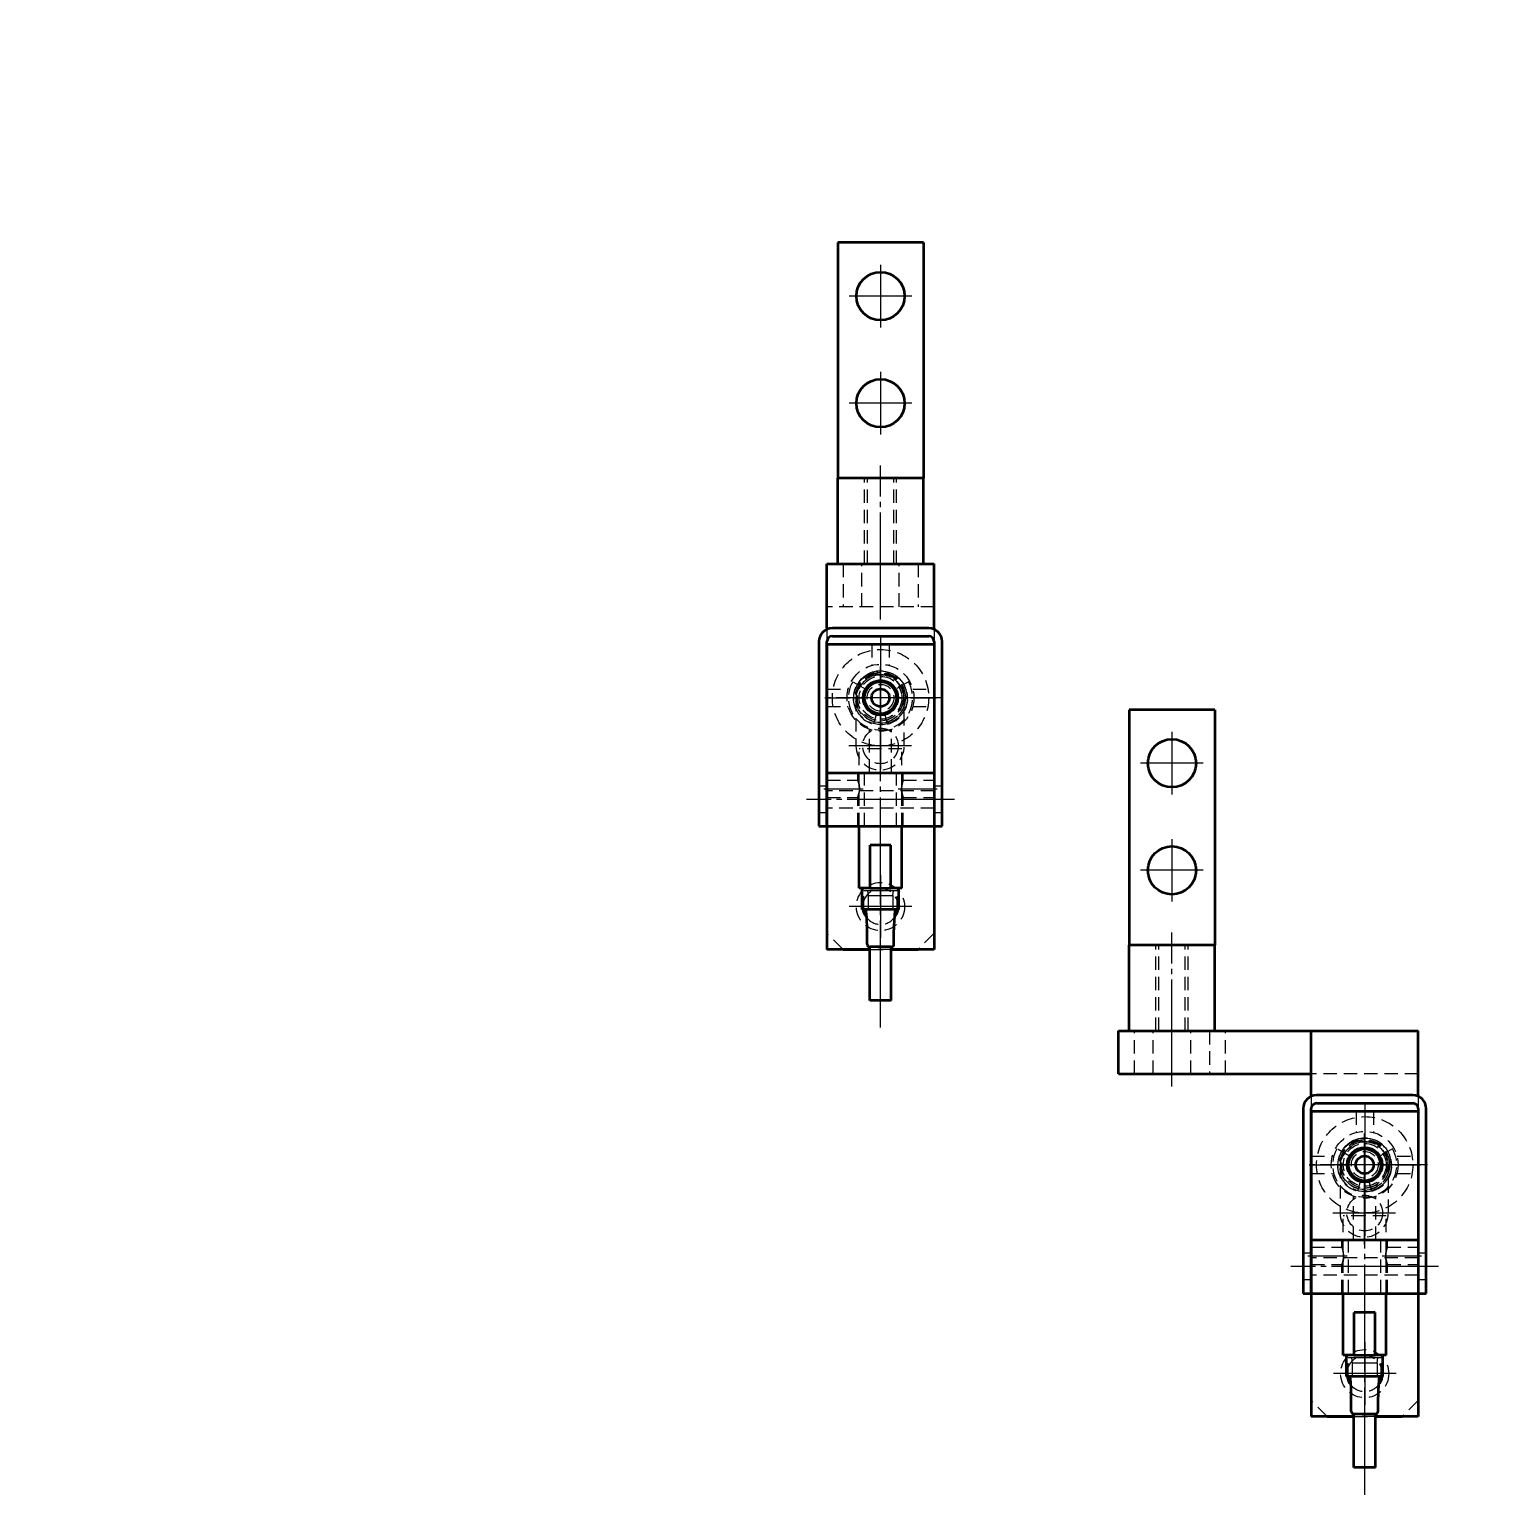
# Model space of a CAD drawing. Header units: millimetres. Extents: x 9439 to 18429, y 1498 to 3280.
# Drawn here: x 10028 to 10300.6, y 2668.7 to 2942.4 of the extents above; entities that cross this region are included whole.
import ezdxf

# ---------------------------------------------------------------- set-up
doc = ezdxf.new("R2010")
doc.units = ezdxf.units.MM
doc.linetypes.add('CENTER-HOKUTO', pattern=[23, 20, -1, 1, -1])
doc.linetypes.add('HIDDEN-HOKUTO', pattern=[3.8, 2.5, -1.3])
doc.layers.add('AM_7', color=2, linetype='CENTER-HOKUTO', lineweight=30)
doc.layers.add('AM_HID', color=1, linetype='HIDDEN-HOKUTO', lineweight=25)
doc.layers.add('word_dim', color=253, linetype='Continuous')
doc.styles.get("Standard").update_dxf_attribs({"font": 'romans.shx', "bigfont": 'bigfont.shx'})
doc.dimstyles.new('RS1-6', dxfattribs={"dimscale": 6, "dimtxt": 3.5, "dimasz": 3, "dimexe": 1, "dimexo": 0, "dimgap": 1, "dimtad": 3, "dimdsep": 46, "dimtxsty": 'Standard', "dimblk1": 'OPEN', "dimblk2": 'OPEN', "dimsah": 1, "dimcen": 0, "dimclrd": 256, "dimclre": 256, "dimclrt": 3, "dimadec": 0, "dimazin": 0, "dimtfac": 1, "dimtmove": 0, "dimatfit": 3, "dimldrblk": 'OPEN', "dimfxl": 0, "dimtolj": 1, "dimtzin": 0, "dimarcsym": 0})

# ---------------------------------------------------------------- blocks, each defined once
blk = doc.blocks.new('_Open')
at = {"color": 0, "lineweight": -2}
for p, q in [((-1, 0.167), (0, 0)), ((-1, -0.167), (0, 0)), ((0, 0), (-1, 0))]:
    blk.add_line(p, q, dxfattribs=at)
blk = doc.blocks.new('*D268')
at = {"layer": 'DEFPOINTS', "color": 0, "linetype": 'Continuous', "ltscale": 2}
for p in [(10571.05, 3021.93), (10571.05, 2849.66), (9753.73, 2829.08)]:
    blk.add_point(p, dxfattribs=at)
at = {"layer": 'word_dim', "linetype": 'Continuous', "lineweight": -2, "ltscale": 2}
for p, q in [((9753.73, 2829.08), (9753.73, 3027.93)), ((10571.05, 2849.66), (10571.05, 3027.93)), ((9771.73, 3021.93), (10553.05, 3021.93))]:
    blk.add_line(p, q, dxfattribs=at)
at = {"layer": 'word_dim', "linetype": 'Continuous', "lineweight": -2, "ltscale": 2, "xscale": 18, "yscale": 18, "zscale": 18, "rotation": 180}
blk.add_blockref('_Open', (9753.73, 3021.93), dxfattribs=at)
at = {"layer": 'word_dim', "linetype": 'Continuous', "lineweight": -2, "ltscale": 2, "xscale": 18, "yscale": 18, "zscale": 18}
blk.add_blockref('_Open', (10571.05, 3021.93), dxfattribs=at)
at = {"layer": 'word_dim', "color": 3, "linetype": 'Continuous', "ltscale": 2, "insert": (10162.39, 3038.43), "char_height": 21, "attachment_point": 5}
blk.add_mtext('\\A1;817.32', dxfattribs=at)

msp = doc.modelspace()

# ---------------------------------------------------------------- linework, layer by layer
at = {"color": 7, "lineweight": 35, "ltscale": 0.4}
for p, q in [((10194.996, 2902.565), (10178.996, 2902.565)), ((10178.996, 2842.565), (10178.996, 2858.565)), ((10194.996, 2858.565), (10178.996, 2858.565)), ((10194.996, 2842.565), (10194.996, 2858.565)), ((10249.424, 2815.332), (10233.424, 2815.332)), ((10233.424, 2755.332), (10233.424, 2771.332)), ((10249.424, 2771.332), (10233.424, 2771.332)), ((10249.424, 2755.332), (10249.424, 2771.332))]:
    msp.add_line(p, q, dxfattribs=at)
at = {"color": 7, "lineweight": 35}
for p, q in [((10178.996, 2902.565), (10178.996, 2858.565)), ((10194.996, 2902.565), (10194.996, 2858.565)), ((10176.996, 2842.565), (10196.996, 2842.565)), ((10175.496, 2828.065), (10175.496, 2793.565)), ((10176.996, 2793.565), (10176.996, 2828.065)), ((10176.996, 2827.565), (10196.996, 2827.565)), ((10176.996, 2827.565), (10176.996, 2803.565)), ((10196.996, 2828.065), (10196.996, 2793.565)), ((10196.996, 2827.565), (10196.996, 2803.565)), ((10198.496, 2793.565), (10198.496, 2828.065)), ((10233.424, 2815.332), (10233.424, 2771.332)), ((10249.424, 2815.332), (10249.424, 2771.332)), ((10176.996, 2803.565), (10196.996, 2803.565)), ((10176.996, 2803.565), (10196.996, 2803.565)), ((10176.996, 2793.565), (10196.996, 2793.565)), ((10176.996, 2793.565), (10176.996, 2770.565)), ((10196.996, 2793.565), (10196.996, 2770.565)), ((10196.996, 2793.565), (10196.996, 2773.565)), ((10231.424, 2755.332), (10267.424, 2755.332)), ((10267.424, 2755.332), (10287.424, 2755.332)), ((10231.424, 2747.332), (10267.424, 2747.332)), ((10265.924, 2740.832), (10265.924, 2706.332)), ((10267.424, 2706.332), (10267.424, 2740.832)), ((10267.424, 2740.332), (10287.424, 2740.332)), ((10267.424, 2740.332), (10267.424, 2716.332)), ((10287.424, 2740.832), (10287.424, 2706.332)), ((10287.424, 2740.332), (10287.424, 2716.332)), ((10288.924, 2706.332), (10288.924, 2740.832)), ((10267.424, 2716.332), (10287.424, 2716.332)), ((10267.424, 2716.332), (10287.424, 2716.332)), ((10267.424, 2706.332), (10287.424, 2706.332)), ((10267.424, 2706.332), (10267.424, 2683.332)), ((10287.424, 2706.332), (10287.424, 2683.332)), ((10287.424, 2706.332), (10287.424, 2686.332))]:
    msp.add_line(p, q, dxfattribs=at)
at = {"color": 7, "lineweight": 35, "ltscale": 0.3}
for p, q in [((10176.996, 2830.565), (10176.996, 2842.565)), ((10196.996, 2830.565), (10196.996, 2842.565)), ((10267.424, 2743.332), (10267.424, 2755.332)), ((10287.424, 2743.332), (10287.424, 2755.332))]:
    msp.add_line(p, q, dxfattribs=at)
at = {"color": 7, "lineweight": 35, "ltscale": 0.005217}
for p, q in [((10176.996, 2830.565), (10176.996, 2830.356)), ((10196.996, 2830.565), (10196.996, 2830.356)), ((10267.424, 2743.332), (10267.424, 2743.124))]:
    msp.add_line(p, q, dxfattribs=at)
at = {"color": 7, "lineweight": 35, "ltscale": 0.45}
for p, q in [((10195.996, 2830.565), (10177.996, 2830.565)), ((10177.996, 2829.065), (10195.996, 2829.065)), ((10286.424, 2743.332), (10268.424, 2743.332)), ((10268.424, 2741.832), (10286.424, 2741.832))]:
    msp.add_line(p, q, dxfattribs=at)
at = {"color": 7, "lineweight": 35, "ltscale": 0.006251}
for p, q in [((10184.396, 2819.062), (10184.18, 2819.187)), ((10189.813, 2819.187), (10189.596, 2819.062)), ((10186.22, 2814.667), (10186.155, 2814.426)), ((10187.837, 2814.426), (10187.773, 2814.667))]:
    msp.add_line(p, q, dxfattribs=at)
at = {"color": 7, "lineweight": 35, "ltscale": 0.00625}
for p, q in [((10183.746, 2817.565), (10183.996, 2817.565)), ((10189.996, 2817.565), (10190.246, 2817.565)), ((10274.824, 2731.829), (10274.608, 2731.954)), ((10280.241, 2731.954), (10280.024, 2731.829)), ((10274.174, 2730.332), (10274.424, 2730.332)), ((10280.424, 2730.332), (10280.674, 2730.332))]:
    msp.add_line(p, q, dxfattribs=at)
at = {"color": 7, "lineweight": 35, "ltscale": 0.25}
for p, q in [((10176.996, 2803.565), (10176.996, 2793.565)), ((10196.996, 2803.565), (10196.996, 2793.565)), ((10184.996, 2761.015), (10184.996, 2771.015)), ((10188.996, 2761.015), (10188.996, 2771.015)), ((10267.424, 2716.332), (10267.424, 2706.332)), ((10287.424, 2716.332), (10287.424, 2706.332)), ((10275.424, 2673.783), (10275.424, 2683.783)), ((10279.424, 2673.783), (10279.424, 2683.783))]:
    msp.add_line(p, q, dxfattribs=at)
at = {"color": 7, "lineweight": 35, "ltscale": 0.0375}
for p, q in [((10175.496, 2793.565), (10176.996, 2793.565)), ((10196.996, 2793.565), (10198.496, 2793.565)), ((10265.924, 2706.332), (10267.424, 2706.332)), ((10287.424, 2706.332), (10288.924, 2706.332))]:
    msp.add_line(p, q, dxfattribs=at)
at = {"color": 7, "lineweight": 35, "ltscale": 0.288748}
for p, q in [((10182.996, 2782.015), (10182.996, 2793.565)), ((10190.996, 2782.015), (10190.996, 2793.565)), ((10273.424, 2694.783), (10273.424, 2706.332)), ((10281.424, 2694.783), (10281.424, 2706.332))]:
    msp.add_line(p, q, dxfattribs=at)
at = {"color": 7, "lineweight": 35, "ltscale": 0.048413}
for p, q in [((10186.996, 2790.015), (10185.06, 2790.015)), ((10188.933, 2790.015), (10186.996, 2790.015)), ((10277.424, 2702.783), (10275.488, 2702.783)), ((10279.361, 2702.783), (10277.424, 2702.783))]:
    msp.add_line(p, q, dxfattribs=at)
at = {"color": 7, "lineweight": 35, "ltscale": 0.2}
for p, q in [((10185.06, 2782.015), (10185.06, 2790.015)), ((10188.933, 2782.015), (10188.933, 2790.015)), ((10184.996, 2770.565), (10176.996, 2770.565)), ((10196.996, 2770.565), (10188.996, 2770.565)), ((10231.424, 2747.332), (10231.424, 2755.332)), ((10275.488, 2694.783), (10275.488, 2702.783)), ((10279.361, 2694.783), (10279.361, 2702.783)), ((10275.424, 2683.332), (10267.424, 2683.332)), ((10287.424, 2683.332), (10279.424, 2683.332))]:
    msp.add_line(p, q, dxfattribs=at)
at = {"color": 7, "lineweight": 35, "ltscale": 0.051587}
for p, q in [((10185.06, 2782.015), (10182.996, 2782.015)), ((10275.488, 2694.783), (10273.424, 2694.783))]:
    msp.add_line(p, q, dxfattribs=at)
at = {"color": 7, "lineweight": 35, "ltscale": 0.1}
for p, q in [((10183.596, 2778.015), (10183.596, 2782.015)), ((10190.396, 2778.015), (10190.396, 2782.015)), ((10274.024, 2690.783), (10274.024, 2694.783)), ((10280.824, 2690.783), (10280.824, 2694.783))]:
    msp.add_line(p, q, dxfattribs=at)
at = {"color": 7, "lineweight": 35, "ltscale": 0.096823}
for p, q in [((10185.06, 2782.015), (10188.933, 2782.015)), ((10275.488, 2694.783), (10279.361, 2694.783))]:
    msp.add_line(p, q, dxfattribs=at)
at = {"color": 7, "lineweight": 35, "ltscale": 0.05159}
for p, q in [((10190.996, 2782.015), (10188.933, 2782.015)), ((10281.424, 2694.783), (10279.361, 2694.783))]:
    msp.add_line(p, q, dxfattribs=at)
at = {"color": 7, "lineweight": 35, "ltscale": 0.085001}
for p, q in [((10186.996, 2778.015), (10183.596, 2778.015)), ((10190.396, 2778.015), (10186.996, 2778.015)), ((10277.424, 2690.783), (10274.024, 2690.783)), ((10280.824, 2690.783), (10277.424, 2690.783))]:
    msp.add_line(p, q, dxfattribs=at)
at = {"color": 7, "lineweight": 35, "ltscale": 0.0675}
for p, q in [((10184.496, 2771.515), (10184.496, 2774.215)), ((10189.496, 2771.515), (10189.496, 2774.215)), ((10274.924, 2684.283), (10274.924, 2686.982)), ((10279.924, 2684.283), (10279.924, 2686.982))]:
    msp.add_line(p, q, dxfattribs=at)
at = {"color": 7, "lineweight": 35, "ltscale": 0.125}
for p, q in [((10179.996, 2770.565), (10184.996, 2770.565)), ((10188.996, 2770.565), (10193.996, 2770.565)), ((10270.424, 2683.332), (10275.424, 2683.332)), ((10279.424, 2683.332), (10284.424, 2683.332))]:
    msp.add_line(p, q, dxfattribs=at)
at = {"color": 7, "lineweight": 35, "ltscale": 0.05}
for p, q in [((10186.996, 2771.015), (10184.996, 2771.015)), ((10188.996, 2771.015), (10186.996, 2771.015)), ((10186.996, 2761.015), (10184.996, 2761.015)), ((10188.996, 2761.015), (10186.996, 2761.015)), ((10277.424, 2683.783), (10275.424, 2683.783)), ((10279.424, 2683.783), (10277.424, 2683.783)), ((10277.424, 2673.783), (10275.424, 2673.783)), ((10279.424, 2673.783), (10277.424, 2673.783))]:
    msp.add_line(p, q, dxfattribs=at)
at = {"color": 7, "lineweight": 35, "ltscale": 0.005218}
msp.add_line((10287.424, 2743.332), (10287.424, 2743.124), dxfattribs=at)
at = {"color": 7, "lineweight": 35, "ltscale": 0.006249}
for p, q in [((10276.648, 2727.435), (10276.583, 2727.193)), ((10278.265, 2727.193), (10278.201, 2727.435))]:
    msp.add_line(p, q, dxfattribs=at)
at = {"color": 7, "lineweight": 35}
for centre, radius in [((10186.996, 2892.565), 4.5), ((10186.996, 2872.565), 4.5), ((10186.996, 2817.565), 3.25), ((10186.996, 2817.565), 3), ((10186.996, 2817.565), 1.66), ((10241.424, 2805.332), 4.5), ((10241.424, 2785.332), 4.5), ((10277.424, 2730.332), 3.25), ((10277.424, 2730.332), 3), ((10277.424, 2730.332), 1.66)]:
    msp.add_circle(centre, radius, dxfattribs=at)
for centre, radius, start, end in [((10177.996, 2828.065), 2.5, 89.99995, 179.99995), ((10195.996, 2828.065), 2.5, 359.99995, 89.99995), ((10177.996, 2828.065), 1, 89.99995, 179.99995), ((10195.996, 2828.065), 1, 359.99995, 89.99995), ((10186.996, 2817.565), 3, 359.99995, 29.92639), ((10186.996, 2817.565), 3, 254.99995, 284.99995), ((10186.996, 2778.565), 3.323, 189.52775, 219.24853), ((10150.216, 2774.215), 34.28, 359.99995, 6.3644), ((10223.776, 2774.215), 34.28, 173.6355, 179.99995), ((10186.996, 2778.565), 3.323, 320.75069, 350.47214), ((10184.996, 2771.515), 0.5, 180.00195, 270.53122), ((10188.996, 2771.515), 0.5, 269.46868, 359.99796), ((10268.424, 2740.832), 2.5, 89.99995, 179.99995), ((10286.424, 2740.832), 2.5, 359.99995, 89.99995), ((10268.424, 2740.832), 1, 89.99995, 179.99995), ((10286.424, 2740.832), 1, 359.99995, 89.99995), ((10277.424, 2730.332), 3, 359.99995, 29.92639), ((10277.424, 2730.332), 3, 254.99995, 284.99995), ((10277.424, 2691.332), 3.323, 189.52775, 219.24853), ((10240.644, 2686.983), 34.28, 359.99995, 6.3644), ((10314.204, 2686.982), 34.28, 173.6355, 179.99995), ((10277.424, 2691.332), 3.323, 320.75069, 350.47214), ((10275.424, 2684.283), 0.5, 180.00195, 270.53122), ((10279.424, 2684.283), 0.5, 269.46868, 359.99796)]:
    msp.add_arc(centre, radius, start, end, dxfattribs=at)
at = {"layer": 'AM_7', "color": 2, "lineweight": 13}
for p, q in [((10186.996, 2898.415), (10186.996, 2886.715)), ((10192.846, 2892.565), (10181.146, 2892.565)), ((10186.996, 2878.415), (10186.996, 2866.715)), ((10192.846, 2872.565), (10181.146, 2872.565)), ((10186.996, 2832.165), (10186.996, 2860.965)), ((10186.996, 2829.265), (10186.996, 2805.865)), ((10186.996, 2827.962), (10186.996, 2823.205)), ((10186.915, 2823.415), (10186.915, 2811.715)), ((10198.696, 2817.565), (10175.296, 2817.565)), ((10176.6, 2817.565), (10181.356, 2817.565)), ((10192.765, 2817.565), (10181.064, 2817.565)), ((10186.996, 2755.96), (10186.996, 2816.62)), ((10192.636, 2817.565), (10197.393, 2817.565)), ((10186.915, 2814.415), (10186.915, 2802.715)), ((10186.996, 2812.886), (10186.996, 2804.245)), ((10241.424, 2811.182), (10241.424, 2799.482)), ((10192.765, 2808.565), (10181.064, 2808.565)), ((10191.317, 2808.565), (10182.676, 2808.565)), ((10247.274, 2805.332), (10235.574, 2805.332)), ((10176.384, 2800.565), (10183.73, 2800.565)), ((10190.287, 2800.565), (10197.606, 2800.565)), ((10200.796, 2798.565), (10173.196, 2798.565)), ((10241.424, 2791.182), (10241.424, 2779.482)), ((10186.996, 2784.415), (10186.996, 2772.715)), ((10247.274, 2785.332), (10235.574, 2785.332)), ((10192.846, 2778.565), (10181.146, 2778.565)), ((10241.424, 2744.932), (10241.424, 2773.732)), ((10277.424, 2742.032), (10277.424, 2718.632)), ((10277.424, 2740.729), (10277.424, 2735.972)), ((10277.343, 2736.182), (10277.343, 2724.482)), ((10289.124, 2730.332), (10265.724, 2730.332)), ((10267.028, 2730.332), (10271.784, 2730.332)), ((10283.193, 2730.332), (10271.492, 2730.332)), ((10277.424, 2668.728), (10277.424, 2729.387)), ((10283.064, 2730.332), (10287.821, 2730.332)), ((10277.343, 2727.182), (10277.343, 2715.482)), ((10277.424, 2725.653), (10277.424, 2717.012)), ((10283.193, 2721.332), (10271.492, 2721.332)), ((10281.745, 2721.332), (10273.104, 2721.332)), ((10266.812, 2713.332), (10274.158, 2713.332)), ((10280.715, 2713.332), (10288.034, 2713.332)), ((10291.224, 2711.332), (10263.624, 2711.332)), ((10277.424, 2697.182), (10277.424, 2685.482)), ((10283.274, 2691.332), (10271.574, 2691.332))]:
    msp.add_line(p, q, dxfattribs=at)
at = {"layer": 'AM_HID', "color": 1, "lineweight": 13}
for p, q in [((10183.996, 2842.565), (10183.996, 2858.565)), ((10183.996, 2842.565), (10183.996, 2858.565)), ((10184.538, 2842.565), (10184.538, 2858.565)), ((10184.538, 2842.565), (10184.538, 2858.565)), ((10189.455, 2842.565), (10189.455, 2858.565)), ((10189.455, 2842.565), (10189.455, 2858.565)), ((10189.996, 2842.565), (10189.996, 2858.565)), ((10189.996, 2842.565), (10189.996, 2858.565)), ((10178.996, 2842.565), (10194.996, 2842.565)), ((10179.996, 2842.565), (10179.996, 2834.565)), ((10183.496, 2834.565), (10183.496, 2842.565)), ((10190.496, 2834.565), (10190.496, 2842.565)), ((10193.996, 2842.565), (10193.996, 2834.565)), ((10196.996, 2834.565), (10176.996, 2834.565)), ((10176.996, 2830.356), (10176.996, 2828.065)), ((10196.996, 2830.356), (10196.996, 2828.065)), ((10176.996, 2827.565), (10176.996, 2803.565)), ((10185.375, 2827.565), (10185.375, 2823.601)), ((10188.617, 2827.565), (10188.617, 2823.601)), ((10196.996, 2827.565), (10196.996, 2803.565)), ((10176.996, 2819.186), (10180.96, 2819.186)), ((10184.18, 2819.187), (10181.796, 2820.559)), ((10182.292, 2819.157), (10182.32, 2819.243)), ((10192.196, 2820.558), (10189.813, 2819.187)), ((10193.032, 2819.186), (10196.996, 2819.186)), ((10181.896, 2817.565), (10183.746, 2817.565)), ((10182.415, 2817.565), (10182.415, 2808.565)), ((10190.246, 2817.565), (10192.096, 2817.565)), ((10191.415, 2808.565), (10191.415, 2817.565)), ((10176.996, 2815.944), (10180.96, 2815.944)), ((10186.155, 2814.426), (10185.676, 2812.639)), ((10188.316, 2812.639), (10187.837, 2814.426)), ((10193.032, 2815.944), (10196.996, 2815.944)), ((10185.04, 2811.629), (10184.929, 2811.565)), ((10185.04, 2811.629), (10184.929, 2811.565)), ((10185.246, 2811.565), (10184.929, 2811.565)), ((10185.246, 2811.565), (10184.929, 2811.565)), ((10184.929, 2803.565), (10184.929, 2811.565)), ((10184.929, 2803.565), (10184.929, 2811.565)), ((10186.996, 2813.265), (10186.996, 2812.565)), ((10189.063, 2811.565), (10188.746, 2811.565)), ((10189.063, 2811.565), (10188.746, 2811.565)), ((10188.952, 2811.629), (10189.063, 2811.565)), ((10188.952, 2811.629), (10189.063, 2811.565)), ((10189.063, 2803.565), (10189.063, 2811.565)), ((10189.063, 2803.565), (10189.063, 2811.565)), ((10186.996, 2808.015), (10182.996, 2808.015)), ((10182.996, 2793.565), (10182.996, 2808.015)), ((10190.996, 2808.015), (10186.996, 2808.015)), ((10190.996, 2793.565), (10190.996, 2808.015)), ((10182.746, 2802.187), (10182.746, 2803.565)), ((10183.996, 2793.565), (10183.996, 2803.565)), ((10183.996, 2793.565), (10183.996, 2803.565)), ((10189.996, 2793.565), (10189.996, 2803.565)), ((10189.996, 2793.565), (10189.996, 2803.565)), ((10191.246, 2802.186), (10191.246, 2803.565)), ((10176.996, 2801.065), (10175.496, 2801.065)), ((10176.996, 2801.065), (10175.496, 2801.065)), ((10176.996, 2802.186), (10182.746, 2802.187)), ((10196.996, 2800.186), (10176.996, 2800.186)), ((10196.996, 2800.186), (10176.996, 2800.186)), ((10191.246, 2802.186), (10196.996, 2802.186)), ((10198.496, 2801.065), (10196.996, 2801.065)), ((10198.496, 2801.065), (10196.996, 2801.065)), ((10176.996, 2798.944), (10182.746, 2798.944)), ((10196.996, 2796.944), (10176.996, 2796.944)), ((10196.996, 2796.944), (10176.996, 2796.944)), ((10182.746, 2793.565), (10182.746, 2798.944)), ((10191.246, 2798.944), (10196.996, 2798.944)), ((10191.246, 2793.565), (10191.246, 2798.944)), ((10176.996, 2796.065), (10175.496, 2796.065)), ((10176.996, 2796.065), (10175.496, 2796.065)), ((10198.496, 2796.065), (10196.996, 2796.065)), ((10198.496, 2796.065), (10196.996, 2796.065)), ((10176.996, 2793.565), (10176.996, 2773.565)), ((10185.06, 2782.015), (10185.06, 2790.015)), ((10188.933, 2782.015), (10188.933, 2790.015)), ((10183.893, 2778.015), (10183.893, 2781.515)), ((10184.551, 2781.515), (10183.893, 2781.515)), ((10186.996, 2781.515), (10184.551, 2781.515)), ((10184.551, 2781.515), (10184.677, 2780.615)), ((10184.677, 2780.615), (10184.677, 2778.015)), ((10184.677, 2780.615), (10186.996, 2780.615)), ((10188.393, 2782.015), (10185.6, 2782.015)), ((10189.441, 2781.515), (10186.996, 2781.515)), ((10186.996, 2780.615), (10189.316, 2780.615)), ((10189.316, 2780.615), (10189.441, 2781.515)), ((10189.316, 2780.615), (10189.316, 2778.015)), ((10190.099, 2781.515), (10189.441, 2781.515)), ((10190.099, 2778.015), (10190.099, 2781.515)), ((10179.996, 2770.565), (10176.996, 2773.565)), ((10196.996, 2773.565), (10193.996, 2770.565)), ((10185.001, 2771.015), (10184.996, 2771.015)), ((10188.996, 2770.565), (10184.996, 2770.565)), ((10184.996, 2770.565), (10188.996, 2770.565)), ((10186.996, 2771.015), (10185.001, 2771.015)), ((10188.991, 2771.015), (10186.996, 2771.015)), ((10188.996, 2771.015), (10188.991, 2771.015)), ((10238.424, 2755.332), (10238.424, 2771.332)), ((10238.424, 2755.332), (10238.424, 2771.332)), ((10238.966, 2755.332), (10238.966, 2771.332)), ((10238.966, 2755.332), (10238.966, 2771.332)), ((10243.883, 2755.332), (10243.883, 2771.332)), ((10243.883, 2755.332), (10243.883, 2771.332)), ((10244.424, 2755.332), (10244.424, 2771.332)), ((10244.424, 2755.332), (10244.424, 2771.332)), ((10233.424, 2755.332), (10249.424, 2755.332)), ((10234.424, 2747.332), (10234.424, 2755.332)), ((10237.924, 2747.332), (10237.924, 2755.332)), ((10244.924, 2747.332), (10244.924, 2755.332)), ((10248.424, 2755.332), (10248.424, 2747.332)), ((10251.424, 2747.332), (10251.424, 2755.332)), ((10287.424, 2747.332), (10267.424, 2747.332)), ((10267.424, 2743.124), (10267.424, 2740.832)), ((10287.424, 2743.124), (10287.424, 2740.832)), ((10267.424, 2740.332), (10267.424, 2716.332)), ((10275.803, 2740.332), (10275.803, 2736.369)), ((10279.045, 2740.332), (10279.045, 2736.369)), ((10287.424, 2740.332), (10287.424, 2716.332)), ((10267.424, 2731.953), (10271.388, 2731.953)), ((10274.608, 2731.954), (10272.224, 2733.326)), ((10272.72, 2731.924), (10272.748, 2732.01)), ((10282.624, 2733.326), (10280.241, 2731.954)), ((10283.46, 2731.953), (10287.424, 2731.953)), ((10267.424, 2728.711), (10271.388, 2728.711)), ((10272.324, 2730.332), (10274.174, 2730.332)), ((10272.843, 2730.332), (10272.843, 2721.332)), ((10280.674, 2730.332), (10282.524, 2730.332)), ((10281.843, 2721.332), (10281.843, 2730.332)), ((10283.46, 2728.711), (10287.424, 2728.711)), ((10276.583, 2727.193), (10276.104, 2725.406)), ((10277.424, 2726.032), (10277.424, 2725.332)), ((10278.744, 2725.406), (10278.265, 2727.193)), ((10275.468, 2724.396), (10275.357, 2724.332)), ((10275.468, 2724.396), (10275.357, 2724.332)), ((10275.674, 2724.332), (10275.357, 2724.332)), ((10275.674, 2724.332), (10275.357, 2724.332)), ((10275.357, 2716.332), (10275.357, 2724.332)), ((10275.357, 2716.332), (10275.357, 2724.332)), ((10279.491, 2724.332), (10279.174, 2724.332)), ((10279.491, 2724.332), (10279.174, 2724.332)), ((10279.38, 2724.396), (10279.491, 2724.332)), ((10279.38, 2724.396), (10279.491, 2724.332)), ((10279.491, 2716.332), (10279.491, 2724.332)), ((10279.491, 2716.332), (10279.491, 2724.332)), ((10277.424, 2720.783), (10273.424, 2720.783)), ((10273.424, 2706.332), (10273.424, 2720.783)), ((10281.424, 2720.783), (10277.424, 2720.783)), ((10281.424, 2706.332), (10281.424, 2720.783)), ((10267.424, 2714.953), (10273.174, 2714.954)), ((10273.174, 2714.954), (10273.174, 2716.332)), ((10274.424, 2706.332), (10274.424, 2716.332)), ((10274.424, 2706.332), (10274.424, 2716.332)), ((10280.424, 2706.332), (10280.424, 2716.332)), ((10280.424, 2706.332), (10280.424, 2716.332)), ((10281.674, 2714.953), (10281.674, 2716.332)), ((10281.674, 2714.953), (10287.424, 2714.953)), ((10267.424, 2713.832), (10265.924, 2713.832)), ((10267.424, 2713.832), (10265.924, 2713.832)), ((10287.424, 2712.953), (10267.424, 2712.953)), ((10287.424, 2712.953), (10267.424, 2712.953)), ((10288.924, 2713.832), (10287.424, 2713.832)), ((10288.924, 2713.832), (10287.424, 2713.832)), ((10267.424, 2711.711), (10273.174, 2711.711)), ((10287.424, 2709.711), (10267.424, 2709.711)), ((10287.424, 2709.711), (10267.424, 2709.711)), ((10273.174, 2706.332), (10273.174, 2711.711)), ((10281.674, 2711.711), (10287.424, 2711.711)), ((10281.674, 2706.332), (10281.674, 2711.711)), ((10267.424, 2708.832), (10265.924, 2708.832)), ((10267.424, 2708.832), (10265.924, 2708.832)), ((10288.924, 2708.832), (10287.424, 2708.832)), ((10288.924, 2708.832), (10287.424, 2708.832)), ((10267.424, 2706.332), (10267.424, 2686.332)), ((10275.488, 2694.783), (10275.488, 2702.783)), ((10279.361, 2694.783), (10279.361, 2702.783)), ((10274.321, 2690.783), (10274.321, 2694.283)), ((10274.979, 2694.283), (10274.321, 2694.283)), ((10277.424, 2694.283), (10274.979, 2694.283)), ((10274.979, 2694.283), (10275.105, 2693.382)), ((10275.105, 2693.382), (10275.105, 2690.783)), ((10275.105, 2693.382), (10277.424, 2693.382)), ((10278.821, 2694.783), (10276.028, 2694.783)), ((10279.869, 2694.283), (10277.424, 2694.283)), ((10277.424, 2693.382), (10279.744, 2693.382)), ((10279.744, 2693.382), (10279.869, 2694.283)), ((10279.744, 2693.382), (10279.744, 2690.783)), ((10280.527, 2694.283), (10279.869, 2694.283)), ((10280.527, 2690.783), (10280.527, 2694.283)), ((10270.424, 2683.332), (10267.424, 2686.332)), ((10287.424, 2686.332), (10284.424, 2683.332)), ((10275.429, 2683.783), (10275.424, 2683.783)), ((10279.424, 2683.332), (10275.424, 2683.332)), ((10275.424, 2683.332), (10279.424, 2683.332)), ((10277.424, 2683.783), (10275.429, 2683.783)), ((10279.419, 2683.783), (10277.424, 2683.783)), ((10279.424, 2683.783), (10279.419, 2683.783))]:
    msp.add_line(p, q, dxfattribs=at)
for points in [[(10185.74, 2822.162), (10186.366, 2822.25), (10186.996, 2822.274)], [(10182.232, 2818.593), (10182.219, 2818.811), (10182.292, 2819.157)], [(10182.32, 2819.243), (10182.547, 2819.773), (10182.844, 2820.268), (10183.315, 2820.842), (10183.62, 2821.13), (10184.057, 2821.462)], [(10182.485, 2818.276), (10182.555, 2818.402), (10182.782, 2818.925), (10183.091, 2819.529)], [(10182.405, 2818.301), (10182.272, 2818.488), (10182.232, 2818.593)], [(10272.748, 2732.01), (10272.975, 2732.54), (10273.272, 2733.035), (10273.743, 2733.609), (10274.048, 2733.897), (10274.485, 2734.229)], [(10276.168, 2734.929), (10276.794, 2735.017), (10277.424, 2735.041)], [(10272.66, 2731.36), (10272.647, 2731.578), (10272.72, 2731.924)], [(10272.833, 2731.068), (10272.7, 2731.255), (10272.66, 2731.36)], [(10272.913, 2731.043), (10272.983, 2731.17), (10273.21, 2731.692), (10273.519, 2732.297)]]:
    msp.add_lwpolyline(points, dxfattribs=at)
for points in [[(10183.068, 2800.565), (10183.036, 2801.062), (10182.986, 2801.372), (10182.849, 2801.894), (10182.747, 2802.184), (10182.746, 2802.187), (10182.747, 2802.185), (10182.868, 2801.833), (10182.994, 2801.327)], [(10183.068, 2800.565), (10183.035, 2800.061), (10182.95, 2799.599), (10182.771, 2799.009), (10182.746, 2798.945), (10182.785, 2799.05), (10182.969, 2799.681), (10183.041, 2800.11)], [(10190.925, 2800.565), (10190.957, 2801.069), (10191.042, 2801.531), (10191.222, 2802.122), (10191.246, 2802.186), (10191.246, 2802.185), (10191.207, 2802.08), (10191.028, 2801.47), (10190.953, 2801.034)], [(10190.925, 2800.565), (10190.957, 2800.061), (10191.042, 2799.599), (10191.222, 2799.008), (10191.246, 2798.944), (10191.246, 2798.946), (10191.207, 2799.051), (10191.028, 2799.66), (10190.953, 2800.096)], [(10273.496, 2713.332), (10273.464, 2713.829), (10273.414, 2714.139), (10273.277, 2714.661), (10273.175, 2714.952), (10273.174, 2714.954), (10273.175, 2714.953), (10273.296, 2714.601), (10273.422, 2714.094)], [(10281.353, 2713.332), (10281.385, 2713.836), (10281.47, 2714.299), (10281.65, 2714.889), (10281.674, 2714.953), (10281.674, 2714.952), (10281.635, 2714.848), (10281.456, 2714.238), (10281.381, 2713.802)], [(10273.496, 2713.332), (10273.463, 2712.829), (10273.378, 2712.366), (10273.199, 2711.776), (10273.174, 2711.712), (10273.213, 2711.817), (10273.397, 2712.448), (10273.469, 2712.877)], [(10281.353, 2713.332), (10281.385, 2712.828), (10281.47, 2712.366), (10281.65, 2711.775), (10281.674, 2711.711), (10281.674, 2711.713), (10281.635, 2711.818), (10281.456, 2712.427), (10281.381, 2712.863)]]:
    msp.add_lwpolyline(points, close=True, dxfattribs=at)
for centre, radius in [((10186.996, 2817.565), 9), ((10186.996, 2817.565), 6.25), ((10186.996, 2817.565), 6.25), ((10186.996, 2817.565), 5), ((10186.996, 2817.565), 4.65), ((10186.996, 2817.565), 4.3), ((10186.996, 2817.565), 4), ((10186.996, 2817.565), 3.1), ((10186.996, 2817.565), 2.5), ((10186.996, 2808.565), 3.324), ((10186.996, 2778.565), 4.5), ((10277.424, 2730.332), 9), ((10277.424, 2730.332), 6.25), ((10277.424, 2730.332), 6.25), ((10277.424, 2730.332), 5), ((10277.424, 2730.332), 4.65), ((10277.424, 2730.332), 4.3), ((10277.424, 2730.332), 4), ((10277.424, 2730.332), 3.1), ((10277.424, 2730.332), 2.5), ((10277.424, 2721.332), 3.324), ((10277.424, 2691.332), 4.5)]:
    msp.add_circle(centre, radius, dxfattribs=at)
for centre, radius, start, end in [((10186.915, 2817.565), 4.5, 359.99995, 179.99995), ((10186.656, 2817.584), 4.669, 101.3185, 123.83077), ((10187.009, 2817.489), 4.377, 90.16974, 127.52123), ((10186.996, 2817.565), 5, 269.99995, 89.99995), ((10186.996, 2817.565), 4.709, 269.99995, 89.99995), ((10186.996, 2817.565), 4.3, 269.99995, 89.99995), ((10186.996, 2817.565), 6, 150.07352, 29.92639), ((10187.298, 2817.117), 4.849, 127.55328, 150.17546), ((10186.996, 2817.565), 3, 150.07352, 179.99995), ((10186.996, 2817.565), 4, 22.49995, 28.64807), ((10186.996, 2817.565), 5.1, 179.99995, 254.99995), ((10182.462, 2818.341), 0.0694, 214.82919, 288.97768), ((10186.996, 2817.565), 4.567, 171.0503, 269.99995), ((10186.996, 2817.565), 3, 179.99994, 186.14785), ((10186.996, 2817.565), 5.1, 284.99995, 359.99995), ((10186.915, 2808.565), 4.5, 179.99995, 359.99995), ((10186.996, 2778.565), 3.323, 350.47214, 189.52775), ((10186.996, 2778.565), 3.323, 219.24853, 320.75069), ((10277.343, 2730.332), 4.5, 359.99995, 179.99995), ((10277.084, 2730.351), 4.669, 101.3185, 123.83077), ((10277.437, 2730.256), 4.377, 90.16974, 127.52123), ((10277.424, 2730.332), 5, 269.99995, 89.99995), ((10277.424, 2730.332), 4.709, 269.99995, 89.99995), ((10277.424, 2730.332), 4.3, 269.99995, 89.99995), ((10277.424, 2730.332), 6, 150.07352, 29.92639), ((10277.726, 2729.885), 4.849, 127.55328, 150.17546), ((10277.424, 2730.332), 3, 150.07352, 179.99995), ((10277.424, 2730.332), 4, 22.49995, 28.64807), ((10277.424, 2730.332), 5.1, 179.99995, 254.99995), ((10272.89, 2731.109), 0.0694, 214.82919, 288.97768), ((10277.424, 2730.332), 4.567, 171.0503, 269.99995), ((10277.424, 2730.332), 3, 179.99994, 186.14785), ((10277.424, 2730.332), 5.1, 284.99995, 359.99995), ((10277.343, 2721.332), 4.5, 179.99995, 359.99995), ((10277.424, 2691.332), 3.323, 350.47214, 189.52775), ((10277.424, 2691.332), 3.323, 219.24853, 320.75069)]:
    msp.add_arc(centre, radius, start, end, dxfattribs=at)
for centre in [(10186.996, 2817.705), (10277.424, 2730.473)]:
    msp.add_ellipse(centre, major_axis=(4.929, -0.005), ratio=0.9858857, start_param=1.571723, end_param=2.8205415, dxfattribs=at)

# ---------------------------------------------------------------- dimensions: what is measured, and where the dimension line sits
at = {"layer": 'word_dim', "linetype": 'Continuous', "ltscale": 2}
dim = msp.add_linear_dim(base=(10571.049, 3021.932), p1=(9753.733, 2829.082), p2=(10571.049, 2849.659), dimstyle='RS1-6', dxfattribs=at)
dim.commit()
dim.dimension.update_dxf_attribs({"geometry": '*D268', "text_midpoint": (10162.391, 3038.432)})

doc.saveas('drawing.dxf')
